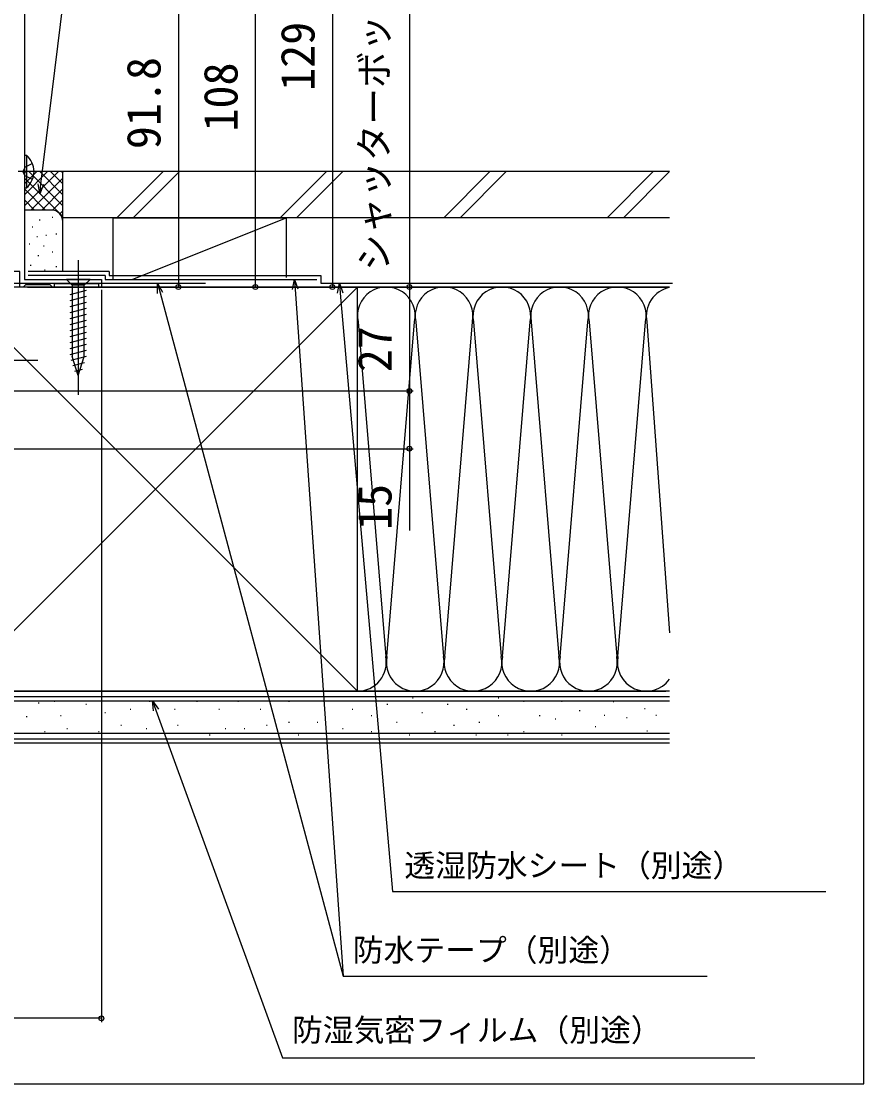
# Model space of a CAD drawing. Units: millimetres, scale not verified. Extents: x -525 to 525, y -783 to 778.
# Drawn here: x 306.2 to 525, y -782.7 to -506.6 of the extents above; entities that cross this region are included whole.
import ezdxf
from ezdxf.enums import TextEntityAlignment as Align

# ---------------------------------------------------------------- set-up
doc = ezdxf.new("R2010")
doc.units = ezdxf.units.MM
doc.header["$LTSCALE"] = 4
for name, color, linetype in [('0-2_YKK_11', 7, 'Continuous'), ('0-5_YKK_13', 4, 'Continuous'), ('0-7_YKK_D', 6, 'Continuous'), ('0-8_YKK_ZWAK', 7, 'Continuous'), ('0-9_YSS_K', 3, 'Continuous'), ('0-A_YSS_KE', 3, 'Continuous')]:
    doc.layers.add(name, color=color, linetype=linetype)
doc.styles.add('ＭＳ ゴシック', font='')
doc.styles.get('ＭＳ ゴシック').set_extended_font_data('MS Gothic')

msp = doc.modelspace()

# ---------------------------------------------------------------- linework, layer by layer
at = {"layer": '0-2_YKK_11'}
msp.add_lwpolyline([(307, -468.699), (307, -573.699), (327, -573.699), (327, -575.699), (326.3, -575.699), (326.3, -574.899), (314.7, -574.899), (314.7, -575.699), (314.3, -575.699), (314, -575.399), (313.7, -575.099), (307.3, -575.099), (307, -575.399), (306.7, -575.699), (305.8, -575.699), (305.8, -571.699), (286.9, -571.699)], dxfattribs=at)
at = {"layer": '0-5_YKK_13'}
for p, q in [((307, -541.449), (307, -549.949)), ((307, -541.449), (307.509, -541.449)), ((307, -543.699), (307, -547.699)), ((307.509, -541.449), (307.509, -549.949)), ((310.491, -545.699), (305.405, -545.699)), ((307, -549.949), (307.509, -549.949)), ((321, -568.699), (321, -603.699)), ((324.1, -573.699), (317.9, -573.699)), ((317.9, -573.699), (319.45, -575.249)), ((324.1, -573.699), (322.55, -575.249)), ((318.9, -577.675), (323.1, -576.55)), ((319.45, -575.249), (319.45, -593.783)), ((322.55, -575.249), (319.45, -575.249)), ((322.55, -593.783), (322.55, -575.249)), ((318.9, -579.228), (323.1, -578.103)), ((318.9, -580.781), (323.1, -579.656)), ((318.9, -582.334), (323.1, -581.209)), ((318.9, -583.887), (323.1, -582.761)), ((318.9, -585.44), (323.1, -584.314)), ((318.9, -586.993), (323.1, -585.867)), ((318.9, -588.546), (323.1, -587.42)), ((318.9, -590.098), (323.1, -588.973)), ((318.9, -591.651), (323.1, -590.526)), ((318.9, -593.204), (323.1, -592.079)), ((260.505, -594.699), (310.505, -594.699)), ((319.159, -594.688), (323.1, -593.632)), ((321, -598.699), (319.45, -593.783)), ((319.61, -596.12), (322.646, -595.306)), ((321, -598.699), (322.55, -593.783)), ((320.062, -597.552), (322.112, -597.003))]:
    msp.add_line(p, q, dxfattribs=at)
for points in [[(309.096, -543.624), (307.189, -544.554), (306.58, -545.699)], [(309.096, -547.774), (307.189, -546.844), (306.58, -545.699)]]:
    msp.add_lwpolyline(points, dxfattribs=at)
msp.add_arc((303.969, -545.699), 5.531, 309.79413, 50.20587, dxfattribs=at)
at = {"layer": '0-7_YKK_D'}
for p, q in [((407, -400.699), (407, -575.699)), ((387, -446.699), (387, -575.699)), ((367, -575.699), (367, -467.699)), ((347, -483.899), (347, -575.699)), ((307.8, -575.699), (408, -575.699)), ((327, -576.399), (327, -766.699)), ((329.1, -575.699), (368, -575.699)), ((329.2, -575.699), (408, -575.699)), ((407, -575.699), (407, -602.7)), ((276.705, -602.7), (408, -602.7)), ((276.705, -602.7), (408, -602.7)), ((259.214, -617.7), (408, -617.7)), ((327, -765.699), (276, -765.699))]:
    msp.add_line(p, q, dxfattribs=at)
for points in [[(310.98, -551.481), (311.291, -548.95), (331.672, -382.958), (419.365, -382.958)], [(311.969, -549.033), (310.98, -551.481), (310.613, -548.866)], [(376.663, -576.292), (377.166, -573.7), (378.026, -576.196)], [(377.166, -573.7), (377.344, -576.244), (389.826, -754.737), (484.308, -754.737)], [(341.586, -577.344), (341.586, -574.704), (342.906, -576.99)], [(341.586, -574.704), (342.246, -577.167), (389.826, -754.737)], [(388.355, -577.304), (388.814, -574.704), (389.717, -577.184)], [(388.814, -574.704), (389.036, -577.244), (402.642, -732.76), (515.166, -732.76)], [(407, -602.7), (407, -617.7), (407, -638.977)], [(340.517, -685.83), (340.287, -683.2), (341.801, -685.363)], [(340.287, -683.2), (341.159, -685.596), (374.058, -775.985), (496.757, -775.985)]]:
    msp.add_lwpolyline(points, dxfattribs=at)
for centre in [(347, -575.699), (367, -575.699), (387, -575.699), (407, -575.699), (407, -575.699), (407, -602.7), (407, -602.7), (407, -617.7), (327, -765.699)]:
    msp.add_circle(centre, 0.637, dxfattribs=at)
at = {"layer": '0-8_YKK_ZWAK'}
msp.add_lwpolyline([(-525, -782.7), (525, -782.7), (525, 747.3)], dxfattribs=at)
at = {"layer": '0-9_YSS_K'}
for p, q in [((307.001, -551.734), (313.035, -545.7)), ((307.001, -548.905), (310.206, -545.7)), ((317.005, -545.7), (307.005, -545.7)), ((307.005, -554.558), (315.863, -545.7)), ((307.005, -546.073), (307.378, -545.7)), ((308.147, -545.7), (317.005, -554.558)), ((310.976, -545.7), (317.005, -551.73)), ((313.804, -545.7), (317.005, -548.901)), ((316.632, -545.7), (317.005, -546.073)), ((317.005, -558.7), (317.005, -545.7)), ((331.047, -557.7), (343.047, -545.7)), ((347.29, -545.7), (335.29, -557.7)), ((373.474, -557.7), (385.474, -545.7)), ((377.716, -557.7), (389.716, -545.7)), ((415.9, -557.7), (427.9, -545.7)), ((420.143, -557.7), (432.143, -545.7)), ((458.326, -557.7), (470.326, -545.7)), ((462.569, -557.7), (474.569, -545.7)), ((307.001, -547.382), (317.005, -557.386)), ((308.691, -555.7), (317.005, -547.386)), ((307.001, -550.211), (312.49, -555.7)), ((311.52, -555.7), (317.005, -550.215)), ((307.005, -553.043), (309.662, -555.7)), ((314.33, -555.718), (317.005, -553.043)), ((314.005, -555.7), (307.005, -555.7)), ((314.2, -557.528), (314.4, -557.528)), ((316.21, -556.666), (317.005, -555.872)), ((309.006, -560.026), (309.206, -560.026)), ((310.862, -558.196), (311.062, -558.196)), ((317.005, -571.7), (317.005, -558.7)), ((330.005, -557.7), (330.005, -573.7)), ((330.005, -557.7), (375.005, -557.7)), ((335.005, -573.7), (375.005, -557.7)), ((375.005, -557.7), (375.005, -573.2)), ((310.194, -562.535), (310.394, -562.535)), ((312.531, -562.201), (312.731, -562.201)), ((315.201, -561.867), (315.401, -561.867)), ((308.221, -564.455), (308.421, -564.455)), ((311.928, -564.994), (312.128, -564.994)), ((310.528, -567.542), (310.728, -567.542)), ((314.2, -566.541), (314.4, -566.541)), ((308.525, -570.049), (308.725, -570.049)), ((312.197, -571.214), (312.397, -571.214)), ((315.201, -570.383), (315.401, -570.383)), ((288.505, -680.7), (393.505, -575.7)), ((288.505, -575.7), (393.505, -680.7)), ((314.005, -575.7), (307.005, -575.7)), ((375.005, -575.7), (330.005, -575.7)), ((474.569, -575.7), (393.505, -575.7)), ((393.505, -575.7), (474.569, -575.7)), ((393.663, -584.732), (400.847, -671.669)), ((401.163, -671.669), (408.347, -584.732)), ((408.663, -584.732), (415.847, -671.669)), ((416.163, -671.669), (423.347, -584.732)), ((423.663, -584.732), (430.847, -671.669)), ((431.163, -671.669), (438.347, -584.732)), ((438.663, -584.732), (445.847, -671.669)), ((446.163, -671.669), (453.347, -584.732)), ((453.663, -584.732), (460.847, -671.669)), ((461.163, -671.669), (468.347, -584.732)), ((468.663, -584.732), (474.569, -665.543)), ((393.505, -680.7), (473.569, -680.7)), ((474.569, -682.2), (276.005, -682.2)), ((310.613, -683.699), (310.813, -683.699)), ((314.704, -683.266), (314.904, -683.266)), ((322.945, -684.09), (323.145, -684.09)), ((339.429, -683.266), (339.629, -683.266)), ((351.722, -683.266), (351.922, -683.266)), ((362.436, -683.266), (362.636, -683.266)), ((375.623, -683.266), (375.823, -683.266)), ((384.689, -683.266), (384.889, -683.266)), ((401.172, -684.09), (401.372, -684.09)), ((407.765, -682.442), (407.965, -682.442)), ((416.831, -684.09), (417.031, -684.09)), ((430.018, -682.442), (430.218, -682.442)), ((436.611, -683.266), (436.811, -683.266)), ((446.501, -683.266), (446.701, -683.266)), ((459.889, -683.417), (460.089, -683.417)), ((307.495, -687.317), (307.695, -687.317)), ((316.352, -687.062), (316.552, -687.062)), ((327.89, -686.238), (328.09, -686.238)), ((334.484, -685.414), (334.684, -685.414)), ((345.953, -685.414), (346.153, -685.414)), ((357.492, -685.414), (357.691, -685.414)), ((368.206, -685.414), (368.406, -685.414)), ((392.106, -685.414), (392.306, -685.414)), ((397.051, -687.062), (397.251, -687.062)), ((410.238, -686.238), (410.438, -686.238)), ((421.776, -685.414), (421.976, -685.414)), ((430.018, -687.062), (430.218, -687.062)), ((440.732, -687.062), (440.932, -687.062)), ((451.125, -685.754), (451.325, -685.754)), ((457.552, -686.923), (457.752, -686.923)), ((468.068, -685.17), (468.268, -685.17)), ((470.99, -686.923), (471.19, -686.923)), ((332.011, -689.535), (332.211, -689.535)), ((346.777, -689.535), (346.977, -689.535)), ((369.854, -689.535), (370.054, -689.535)), ((375.623, -688.711), (375.823, -688.711)), ((383.04, -688.711), (383.24, -688.711)), ((403.644, -688.711), (403.844, -688.711)), ((418.479, -689.535), (418.679, -689.535)), ((425.073, -688.711), (425.273, -688.711)), ((444.852, -687.887), (445.052, -687.887)), ((455.214, -689.844), (455.414, -689.844)), ((463.394, -687.507), (463.594, -687.507)), ((474.569, -691.7), (276.005, -691.7)), ((307.305, -691.605), (307.505, -691.605)), ((312.231, -691.183), (312.431, -691.183)), ((318.001, -690.359), (318.2, -690.359)), ((326.242, -691.183), (326.442, -691.183)), ((338.604, -690.359), (338.804, -690.359)), ((355.019, -692.007), (355.219, -692.007)), ((359.14, -690.359), (359.34, -690.359)), ((364.085, -690.359), (364.285, -690.359)), ((378.095, -692.007), (378.295, -692.007)), ((389.634, -690.359), (389.834, -690.359)), ((397.051, -691.183), (397.251, -691.183)), ((406.941, -692.007), (407.141, -692.007)), ((413.534, -691.183), (413.734, -691.183)), ((424.248, -692.007), (424.448, -692.007)), ((432.49, -692.007), (432.69, -692.007)), ((436.611, -691.183), (436.811, -691.183)), ((446.501, -692.007), (446.701, -692.007)), ((468.653, -691.013), (468.853, -691.013)), ((474.569, -694.2), (276.005, -694.2))]:
    msp.add_line(p, q, dxfattribs=at)
for centre, radius, start, end in [((314.005, -558.7), 3, 0, 90), ((401.005, -583.2), 7.5, 348.21646, 191.78353), ((416.005, -583.2), 7.5, 348.21646, 191.78353), ((431.005, -583.2), 7.5, 348.21646, 191.78353), ((446.005, -583.2), 7.5, 348.21646, 191.78353), ((461.005, -583.2), 7.5, 348.21646, 191.78353), ((476.005, -583.2), 7.5, 101.03837, 191.78353), ((393.505, -673.2), 7.5, 270, 11.78353), ((408.505, -673.2), 7.5, 168.21646, 11.78353), ((423.505, -673.2), 7.5, 168.21646, 11.78353), ((438.505, -673.2), 7.5, 168.21646, 11.78353), ((453.505, -673.2), 7.5, 168.21646, 11.78353), ((468.505, -673.2), 7.5, 168.21646, 323.95296)]:
    msp.add_arc(centre, radius, start, end, dxfattribs=at)
at = {"layer": '0-A_YSS_KE'}
for p, q in [((474.569, -545.7), (317.005, -545.7)), ((328.995, -571.7), (307.991, -571.7)), ((327.995, -572.7), (307.991, -572.7)), ((328.995, -571.7), (328.995, -572.7)), ((383.995, -574.704), (475.335, -574.704)), ((474.569, -680.7), (276.005, -680.7)), ((276.005, -683.2), (474.569, -683.2)), ((474.569, -693.2), (276.005, -693.2))]:
    msp.add_line(p, q, dxfattribs=at)
for points in [[(474.569, -557.7), (317.005, -557.7), (317.005, -545.7)], [(304, -572.704), (304, -574.704), (354, -574.704)], [(327.995, -572.7), (327.995, -573.7), (382.995, -573.7)], [(328.995, -572.7), (383.995, -572.7), (383.995, -574.704)]]:
    msp.add_lwpolyline(points, dxfattribs=at)
msp.add_lwpolyline([(393.505, -680.7), (393.505, -575.7), (288.505, -575.7), (288.505, -680.7)], close=True, dxfattribs=at)

# ---------------------------------------------------------------- texts
at = {"layer": '0-7_YKK_D', "style": 'ＭＳ ゴシック', "width": 0.95}
msp.add_text('シャッターボックス出幅＝175', height=7.331, rotation=90, dxfattribs=at).set_placement((403.693, -571.486), align=Align.BOTTOM_LEFT)
at = {"layer": '0-7_YKK_D', "style": 'ＭＳ ゴシック'}
for s, p in [('129', (385, -524.733)), ('91.8', (345, -539.873)), ('108', (365, -535.301)), ('27', (405, -597.824)), ('15', (405, -638.818))]:
    msp.add_text(s, height=8.798, rotation=90, dxfattribs=at).set_placement(p, align=Align.BOTTOM_LEFT)
for s, p in [('透湿防水シート（別途）', (405.692, -730.669)), ('防水テープ（別途）', (392.285, -752.646)), ('防湿気密フィルム（別途）', (376.517, -773.439))]:
    msp.add_text(s, height=5.865, dxfattribs=at).set_placement(p, align=Align.BOTTOM_LEFT)

doc.saveas('drawing.dxf')
